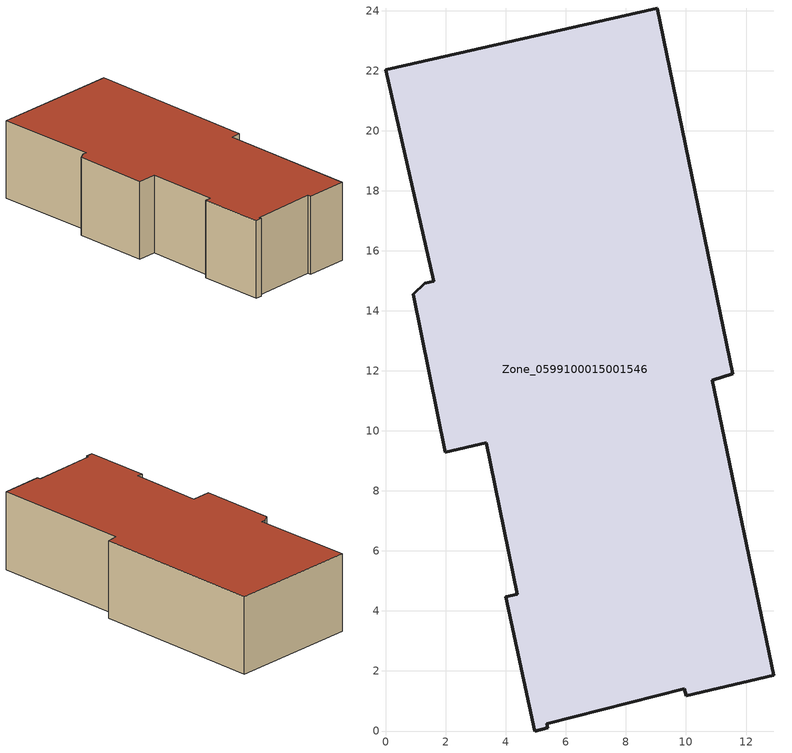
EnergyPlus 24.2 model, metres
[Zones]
Zone_0599100015001546
 floor ground (C_G): 4.96,0 3.99,4.47 4.37,4.56 3.34,9.6 1.98,9.28 0.92,14.55 1.3,14.92 1.59,14.99 0,22.04 9.05,24.09 11.55,11.9 10.87,11.68 12.92,1.85 10,1.17 9.95,1.4 5.36,0.25 5.4,0.1 z0.85
 wall outside (C_F): 9.05,24.09 0,22.04 1.59,14.99 1.3,14.92 0.92,14.55 1.98,9.28 3.34,9.6 4.37,4.56 3.99,4.47 4.96,0 5.4,0.1 5.36,0.25 9.95,1.4 10,1.17 12.92,1.85 10.87,11.68 11.55,11.9 9.05,24.09 z0.85:6.43
 roof outside (C_R): 4.37,4.56 3.99,4.47 4.96,0 5.4,0.1 5.36,0.25 9.95,1.4 10,1.17 12.92,1.85 10.87,11.68 11.55,11.9 9.05,24.09 0,22.04 1.59,14.99 1.3,14.92 0.92,14.55 1.98,9.28 3.34,9.6 z6.43
[BUILDING]
Pand.0599100015001546: North Axis=0; Terrain=City; Loads Convergence Tolerance Value=0.04; Temperature Convergence Tolerance Value=0.4; Solar Distribution=FullExterior; Maximum Number of Warmup Days=25; Minimum Number of Warmup Days=1
[Site:Location]
Rotterdam.The.Hague.AP_ZH_NLD Design_Conditions: Latitude=51.96; Longitude=4.45; Time Zone=1; Elevation=-4.5
[SITE:GROUNDTEMPERATURE:BUILDINGSURFACE]
18, 18, 18, 18, 18, 18, 18, 18, 18, 18, 18, 18
[MATERIAL] Thermal Absorptance=0.9; Solar Absorptance=0.7; Visible Absorptance=0.7
Name | Roughness | Thickness | Conductivity | Density | Specific Heat
G.D.1965 | MediumSmooth | 0.15 | 1 | 540 | 1210
F.D.1965 | Rough | 0.3 | 0.857143 | 1920 | 840
R.D.1965 | MediumRough | 0.2 | 0.08 | 1500 | 1000
[CONSTRUCTION]
C_G: G.D.1965
C_F: F.D.1965
C_R: R.D.1965
[ZONE]
Zone_0599100015001546: Type=1; Multiplier=1; Ceiling Height=Autocalculate; Volume=Autocalculate; Floor Area=autocalculate; Part of Total Floor Area=Yes
[ZONEINFILTRATION:DESIGNFLOWRATE]
Infil_Zone_0599100015001546: Zone or ZoneList or Space or SpaceList=Zone_0599100015001546; Schedule=AlwaysOn; Design Flow Rate Calculation Method=Flow/Area; Flow Rate per Floor Area=0.0042; Constant Term Coefficient=1; Temperature Term Coefficient=0; Velocity Term Coefficient=0; Velocity Squared Term Coefficient=0
[HVACTEMPLATE:ZONE:IDEALLOADSAIRSYSTEM]
Zone_0599100015001546: Maximum Heating Supply Air Temperature=50; Minimum Cooling Supply Air Temperature=13; Maximum Heating Supply Air Humidity Ratio=0.0156; Minimum Cooling Supply Air Humidity Ratio=0.0077; Heating Limit=NoLimit; Cooling Limit=NoLimit; Dehumidification Control Type=ConstantSensibleHeatRatio; Cooling Sensible Heat Ratio=0.7; Dehumidification Setpoint=60; Humidification Control Type=None; Humidification Setpoint=30; Outdoor Air Method=None; Outdoor Air Flow Rate per Person=0.00944; Outdoor Air Flow Rate per Zone Floor Area=0; Outdoor Air Flow Rate per Zone=0; Demand Controlled Ventilation Type=None; Outdoor Air Economizer Type=NoEconomizer; Heat Recovery Type=None; Sensible Heat Recovery Effectiveness=0.7; Latent Heat Recovery Effectiveness=0.65
[ZONECONTROL:THERMOSTAT]
ThermostatControl_Zone_0599100015001546: Zone or ZoneList=Zone_0599100015001546; Control Type Schedule=DualSetpointControlType; Control 1=Thermostat_Zone_0599100015001546; Temperature Difference Between Cutout And Setpoint=0
[THERMOSTATSETPOINT:DUALSETPOINT]
Thermostat_Zone_0599100015001546: Heating Setpoint Temperature Schedule=HeatingSetpoint_Zone_0599100015001546; Cooling Setpoint Temperature Schedule=CoolingSetpoint_Zone_0599100015001546
[SCHEDULE:COMPACT]
HeatingSetpoint_Zone_0599100015001546: Through: 12/31, For: AllDays, Until: 24:00, 21
CoolingSetpoint_Zone_0599100015001546: Through: 12/31, For: AllDays, Until: 24:00, 24
DualSetpointControlType: Through: 12/31, For: AllDays, Until: 24:00, 4
AlwaysOn: Through: 12/31, For: AllDays, Until: 24:00, 1
